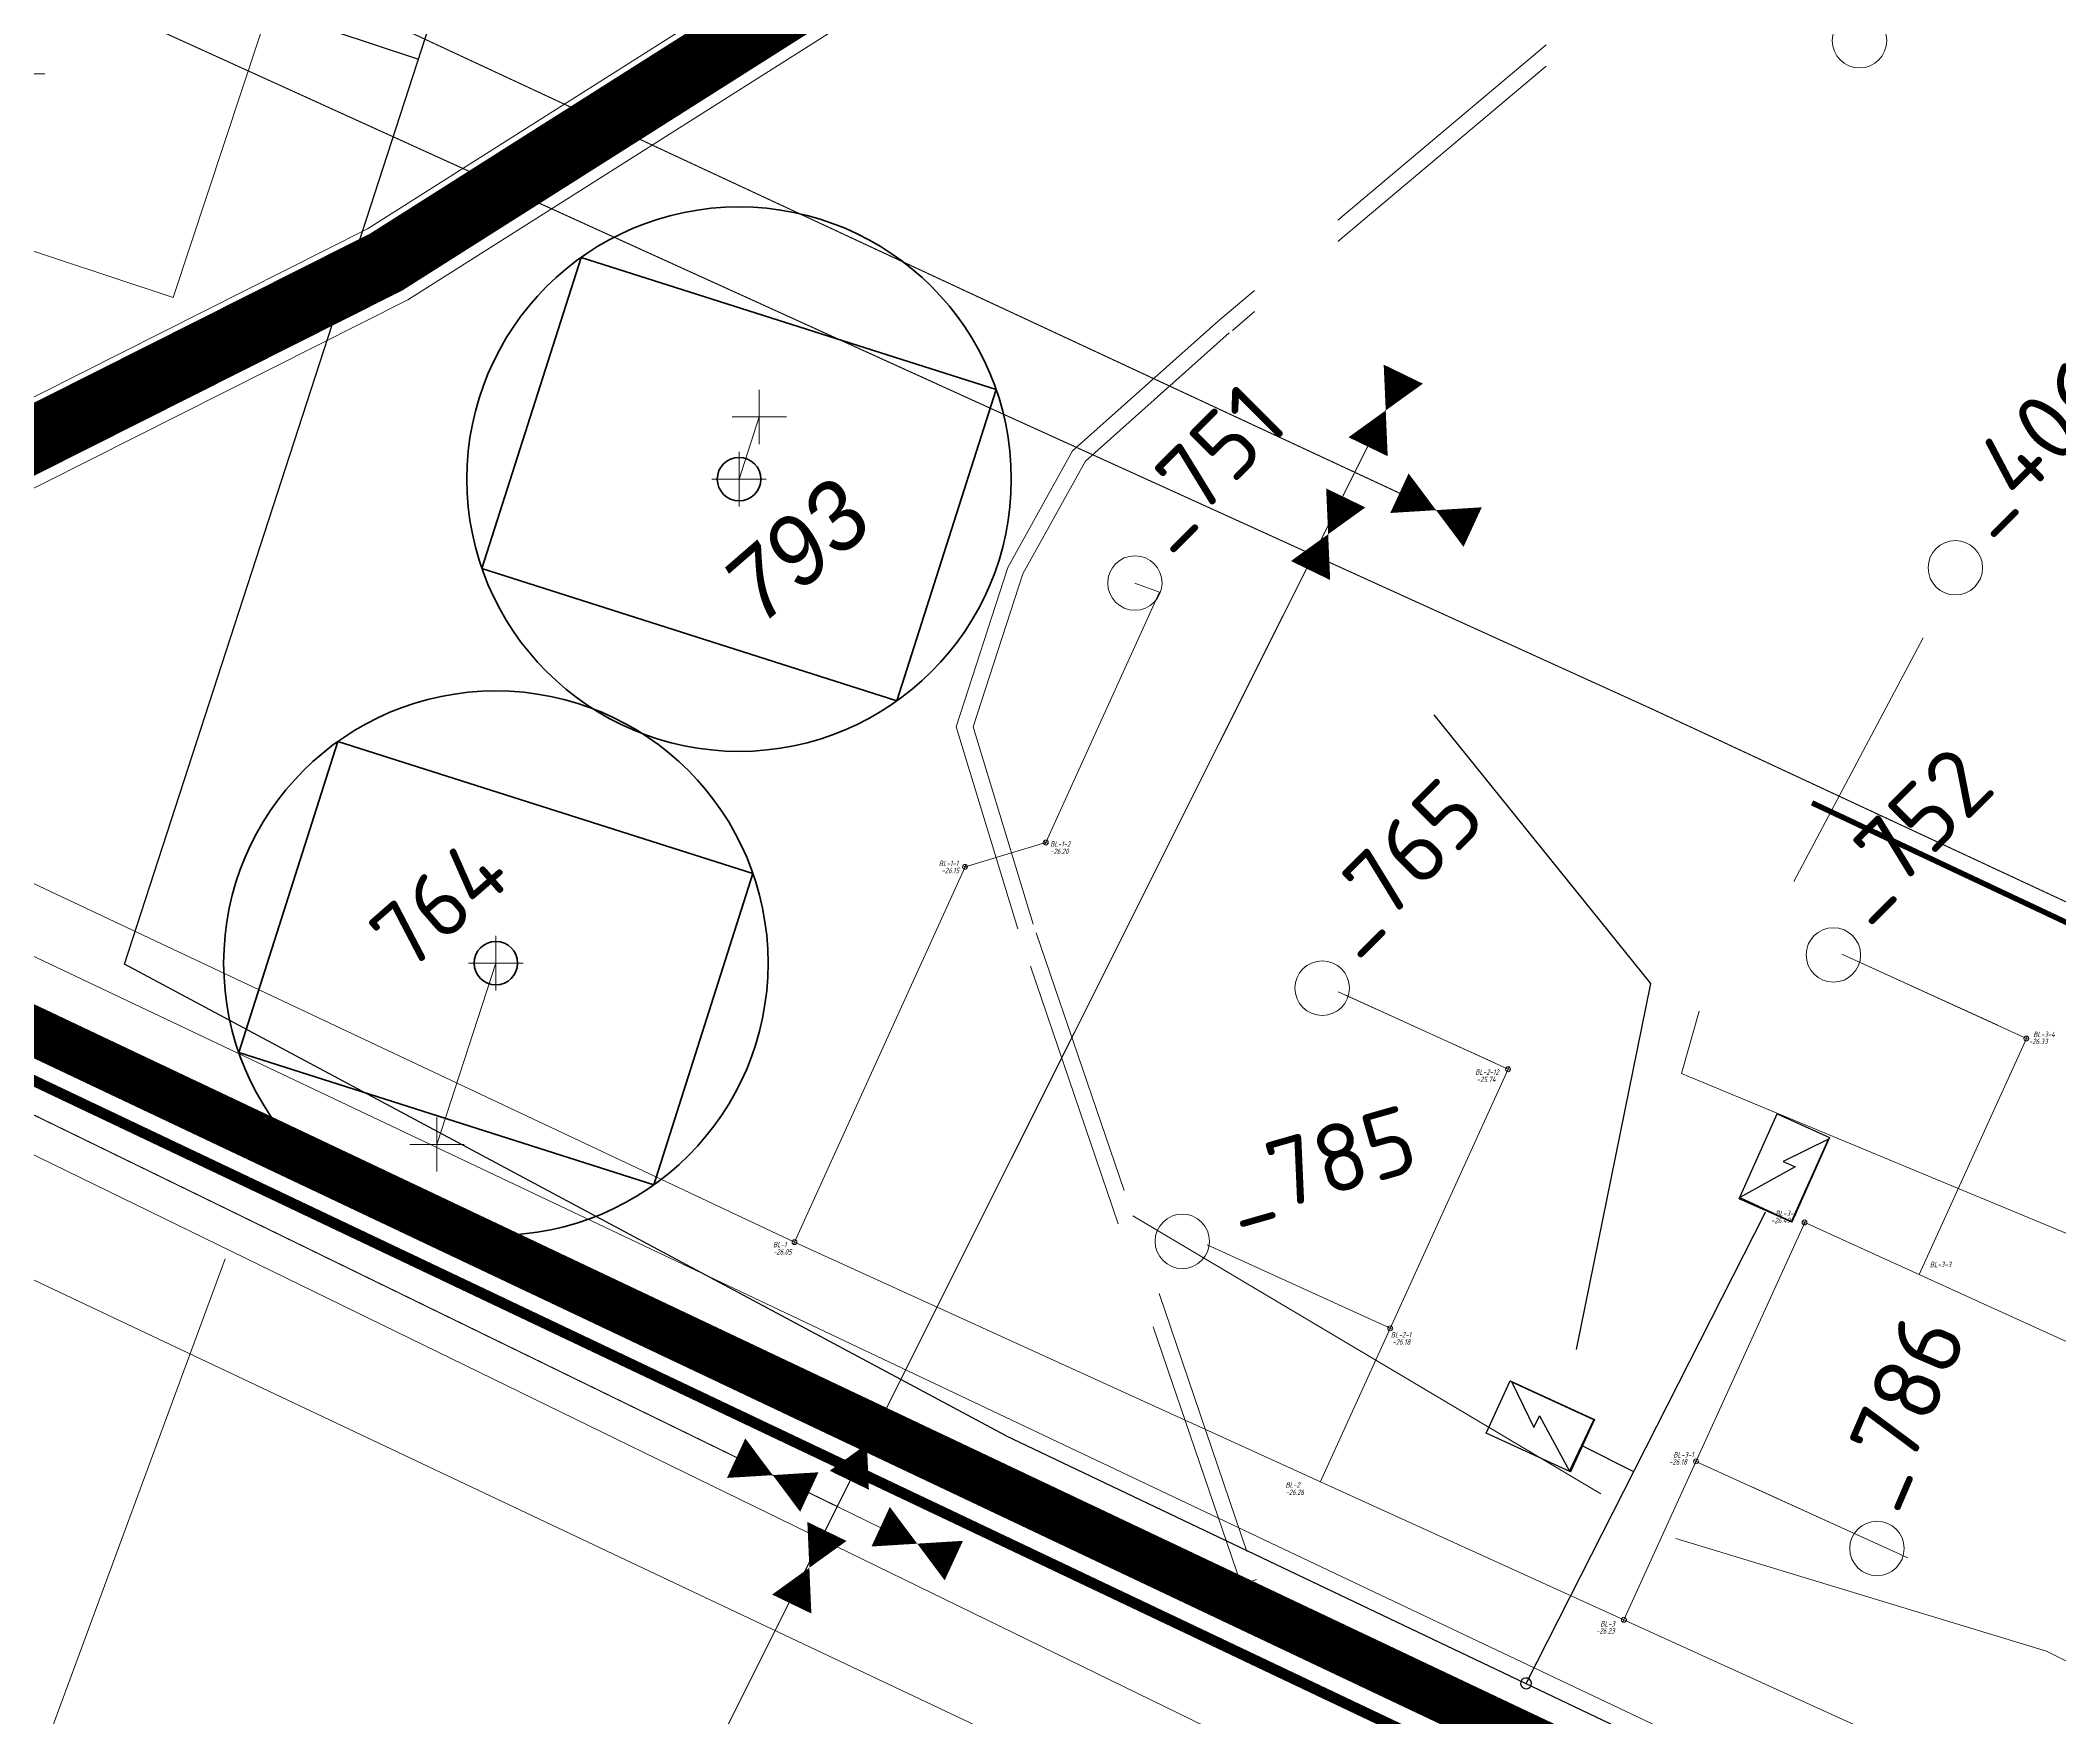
# Model space of a CAD drawing. Header units: millimetres. Extents: x 519 to 9564855, y -810 to 5021775.
# Drawn here: x 9525200.6 to 9525571.4, y 5001569.2 to 5001877.3 of the extents above; entities that cross this region are included whole.
import ezdxf

# ---------------------------------------------------------------- set-up
doc = ezdxf.new("R2010")
doc.units = ezdxf.units.MM
doc.header["$LTSCALE"] = 2
doc.header["$MEASUREMENT"] = 0
doc.header["$PDMODE"] = 2
doc.header["$PDSIZE"] = 5
for name, pattern in [('92051501$0$DASHED', [0.75, 0.5, -0.25]), ('92051501$0$GROUND1', [60, 50, -10]), ('92051501$0$GROUND2', [35, 25, -10])]:
    doc.linetypes.add(name, pattern=pattern)
for name, color, linetype in [('new 100 wells', 131, 'Continuous'), ('OilColl&Flowlines', 3, 'Continuous'), ('OLD WELLS(dr.bfr2000)', 24, 'Continuous'), ('PPLINE_WAT', 7, 'WTR_LINE'), ('ROAD_ASF', 9, 'Continuous'), ('ROAD_FIELD', 255, '92051501$0$GROUND2'), ('ROAD_GROUND', 9, 'Continuous'), ('Скважины на 2015 год', 7, 'Continuous'), ('Скважины на 2025 год _ОСМОТР', 5, 'Continuous'), ('ТХ_выкидные линии', 24, 'Continuous')]:
    doc.layers.add(name, color=color, linetype=linetype)
for name, color, linetype, lineweight in [('WELLS(drilled after 2000y)', 6, 'Continuous', 40), ('Новый водовод', 5, 'g_122_vpr', 30), ('Оптиковолоконный кабель', 220, 'CAB6', 20), ('проект..газ', 40, 'Continuous', 30), ('Скважины на 2026', 222, 'Continuous', 50), ('СНГ_трубопроводы', 244, 'Continuous', 50), ('Электро', 1, 'Continuous', 30), ('Электроснаб', 1, 'Continuous', 18), ('Электроснабжене', 1, 'Continuous', 18)]:
    doc.layers.add(name, color=color, linetype=linetype, lineweight=lineweight)
doc.styles.add('92051501$0$STANDARD', font='simplex.shx')
doc.styles.add('Elect', font='isocpeur.ttf')
doc.styles.add('Line_GUGK', font='')
doc.styles.get("Standard").update_dxf_attribs({"font": 'isocpeur.ttf', "width": 0.5})
doc.styles.get('Line_GUGK').set_extended_font_data('Bm431', italic=True)
doc.linetypes.add('CAB', pattern='A,0.7,-0.43403,["K",Standard,S=0.9,R=0,X=-0.4,Y=-0.3],-0.8', length=1.93403)
doc.linetypes.add('CAB6', pattern='A,0.9,-0.9,["6",Standard,S=0.9,R=0,X=-0.8,Y=-0.4],11', length=12.8)
doc.linetypes.add('g_122_vpr', pattern='A,2,-2,3,-0.6,["Впр",Line_GUGK,S=2,R=0,X=0,Y=-1],-6.4,3,-2,8,-2,8,-2,6', length=45)
doc.linetypes.add('GAS_LINE', pattern='A,0.5,-0.2,["G",92051501$0$STANDARD,S=0.1,R=0,X=-0.1,Y=-0.05],-0.05', length=0.75)
doc.linetypes.add('WTR_LINE', pattern='A,0.5,-0.2,["W",92051501$0$STANDARD,S=0.1,R=0,X=-0.1,Y=-0.05],-0.05', length=0.75)

# ---------------------------------------------------------------- blocks, each defined once
blk = doc.blocks.new('16')
at = {"linetype": 'Continuous', "lineweight": 18, "flags": 128}
for points in [[(-0.27, -0.27), (0.27, 0.27)], [(0.27, -0.27), (-0.27, 0.27)]]:
    blk.add_lwpolyline(points, dxfattribs=at)
at = {"linetype": 'Continuous', "lineweight": 18}
blk.add_circle((0, 0), 0.375, dxfattribs=at)

msp = doc.modelspace()

# ---------------------------------------------------------------- linework, layer by layer
at = {"color": 4, "linetype": 'GAS_LINE', "lineweight": 0, "ltscale": 20}
msp.add_line((9524801.56459, 5001866.48315, 1.19348), (9525823.56431, 5001368.2436, 0.003), dxfattribs=at)
at = {"color": 1, "linetype": '92051501$0$DASHED', "lineweight": 0, "ltscale": 50, "const_width": 2}
msp.add_lwpolyline([(9524779.99933, 5001259.41071), (9524747.65532, 5001269.2361), (9524767.20642, 5001308.89774), (9524805.41367, 5001426.38542), (9524812.25803, 5001482.41247), (9524920.02894, 5001803.11194), (9524972.3433, 5001793.93374), (9526113.23672, 5001252.48555), (9526155.63466, 5001347.14459)], dxfattribs=at)
at = {"layer": 'new 100 wells', "color": 0, "linetype": 'ByBlock', "lineweight": 0}
msp.add_lwpolyline([(9525243.81798, 5001887.02241), (9525167.83745, 5001912.16299), (9525148.98202, 5001855.17759), (9525224.96254, 5001830.03701)], close=True, dxfattribs=at)
at = {"layer": 'new 100 wells', "color": 0, "linetype": 'ByBlock', "lineweight": 0, "ltscale": 80}
msp.add_point((9525196.4, 5001871.1), dxfattribs=at)
at = {"layer": 'OilColl&Flowlines', "color": 3, "linetype": 'ByBlock', "lineweight": 0}
for points in [[(9525450.89793, 5001815.95678, 8, 0, 0), (9525447.66885, 5001809.29302, 0, 8, 0), (9525444.43727, 5001802.62411, 8, 8, 0)], [(9525450.89793, 5001815.95678, 8, 0, 0), (9525447.66885, 5001809.29302, 0, 8, 0), (9525444.43727, 5001802.62411, 8, 8, 0)], [(9525440.32581, 5001793.22556, 8, 0, 0), (9525437.09673, 5001786.5618, 0, 8, 0), (9525433.86515, 5001779.89288, 8, 8, 0)], [(9525440.32581, 5001793.22556, 8, 0, 0), (9525437.09673, 5001786.5618, 0, 8, 0), (9525433.86515, 5001779.89288, 8, 8, 0)], [(9525355.60312, 5001626.15254, 8, 0, 0), (9525352.37403, 5001619.48878, 0, 8, 0), (9525349.14246, 5001612.81986, 8, 8, 0)], [(9525355.60312, 5001626.15254, 8, 0, 0), (9525352.37403, 5001619.48878, 0, 8, 0), (9525349.14246, 5001612.81986, 8, 8, 0)], [(9525345.031, 5001603.42131, 8, 0, 0), (9525341.80192, 5001596.75755, 0, 8, 0), (9525338.57034, 5001590.08864, 8, 8, 0)], [(9525345.031, 5001603.42131, 8, 0, 0), (9525341.80192, 5001596.75755, 0, 8, 0), (9525338.57034, 5001590.08864, 8, 8, 0)]]:
    msp.add_lwpolyline(points, format="xyseb", dxfattribs=at)
at = {"layer": 'OilColl&Flowlines', "color": 3, "lineweight": 0}
for points in [[(9525463.63508, 5001787.87146, 8, 0, 0), (9525456.91445, 5001790.98044, 0, 8, 0), (9525450.18862, 5001794.09184, 8, 8, 0)], [(9525463.63508, 5001787.87146, 8, 0, 0), (9525456.91445, 5001790.98044, 0, 8, 0), (9525450.18862, 5001794.09184, 8, 8, 0)], [(9525341.80054, 5001610.65697, 8, 0, 0), (9525335.07991, 5001613.76596, 0, 8, 0), (9525328.35408, 5001616.87735, 8, 8, 0)], [(9525341.80054, 5001610.65697, 8, 0, 0), (9525335.07991, 5001613.76596, 0, 8, 0), (9525328.35408, 5001616.87735, 8, 8, 0)], [(9525368.34027, 5001598.06721, 8, 0, 0), (9525361.61964, 5001601.1762, 0, 8, 0), (9525354.89381, 5001604.28759, 8, 8, 0)], [(9525368.34027, 5001598.06721, 8, 0, 0), (9525361.61964, 5001601.1762, 0, 8, 0), (9525354.89381, 5001604.28759, 8, 8, 0)]]:
    msp.add_lwpolyline(points, format="xyseb", dxfattribs=at)
at = {"layer": 'OLD WELLS(dr.bfr2000)', "lineweight": 0}
for centre in [(9525534.7, 5001877.2), (9525552.3, 5001780.4), (9525401.6, 5001777.6), (9525529.9, 5001709.3), (9525436, 5001703.2), (9525410.3, 5001656.7), (9525537.9, 5001600.3)]:
    msp.add_circle(centre, 5, dxfattribs=at)
at = {"layer": 'PPLINE_WAT', "color": 5, "linetype": 'WTR_LINE', "lineweight": 0, "ltscale": 0.5}
msp.add_line((9525339.06334, 5001656.52895), (9523288.74377, 5002623.18398), dxfattribs=at)
at = {"layer": 'PPLINE_WAT', "color": 5, "linetype": 'WTR_LINE', "lineweight": 0, "ltscale": 5}
for p, q in [((9525435.69607, 5001612.55821), (9525339.06334, 5001656.52895)), ((9525491.41925, 5001587.20252, -26.22551), (9525435.69607, 5001612.55821)), ((9525721.89035, 5001482.31305), (9525491.41925, 5001587.20252, -26.22551))]:
    msp.add_line(p, q, dxfattribs=at)
at = {"layer": 'PPLINE_WAT', "color": 5, "lineweight": 0, "ltscale": 0.5}
msp.add_lwpolyline([(9523498.307, 5002453.507), (9529318.71854, 4999702.75469), (9529357.22076, 4999682.3134), (9529399.33276, 4999675.09879), (9529430.61579, 4999677.50366), (9529678.713, 4999710.142)], dxfattribs=at)
at = {"layer": 'ROAD_ASF', "lineweight": 0}
for points in [[(9521737.23529, 4997056.36456), (9521526.30791, 4997406.20512), (9521491.42617, 4997522.40996), (9521494.64376, 4997784.54227), (9521557.42562, 4998123.62451), (9523181.91284, 5002651.278), (9523567.30412, 5002471.17809), (9525869.16882, 5001381.54446), (9525963.92258, 5001333.47903), (9526128.60686, 5001261.79325), (9526517.55757, 5001074.97311), (9527241.30336, 5000725.10977), (9527302.0959, 5000699.32947), (9527474.32311, 5000617.56906), (9528116.89056, 5000310.63684)], [(9521742.137, 4997059.855), (9521531.837, 4997408.655), (9521497.437, 4997523.255), (9521500.637, 4997783.955), (9521563.237, 4998122.055), (9523185.337, 5002643.055), (9523564.737, 5002465.755), (9525866.52759, 5001376.15646), (9525961.36584, 5001328.04817), (9526126.10975, 5001256.33643), (9526514.94624, 5001069.57117), (9527238.82495, 5000719.64358), (9527299.637, 5000693.855), (9527471.737, 5000612.155), (9528114.237, 5000305.255)]]:
    msp.add_lwpolyline(points, dxfattribs=at)
at = {"layer": 'ROAD_FIELD', "lineweight": 0, "flags": 128}
for points in [[(9528790.32184, 5001728.35147), (9528600.737, 5001749.955), (9528183.137, 5001809.755), (9527543.137, 5001845.655), (9527394.537, 5001865.655), (9527044.837, 5001911.355), (9526819.737, 5001936.155), (9526769.037, 5001947.355), (9526224.937, 5002094.555), (9525954.037, 5002152.055), (9525610.137, 5001988.455), (9525416.937, 5001825.755)], [(9528789.98523, 5001725.37041), (9528600.35446, 5001746.97918), (9528182.83981, 5001806.76696), (9527542.85248, 5001842.66625), (9527394.14254, 5001862.68104), (9527044.47832, 5001908.37637), (9526819.24776, 5001933.19075), (9526768.32132, 5001944.44077), (9526224.23329, 5002091.63753), (9525954.40813, 5002148.90939), (9525611.77425, 5001985.91171), (9525419.51482, 5001824.00379)]]:
    msp.add_lwpolyline(points, dxfattribs=at)
at = {"layer": 'ROAD_FIELD', "linetype": '92051501$0$GROUND1', "lineweight": 0}
for points in [[(9525546.3961, 5001767.51325), (9525522.61555, 5001722.77391)], [(9525505.24844, 5001698.97349), (9525501.97288, 5001687.5163), (9525575.09771, 5001657.12859), (9525614.2488, 5001642.74928), (9525649.88905, 5001648.42979), (9525680.96116, 5001647.03711), (9525709.88536, 5001512.22936)], [(9525401.19135, 5001661.37065), (9525500.937, 5001602.155), (9525569.01265, 5001581.40586), (9525685.637, 5001523.855), (9525799.937, 5001469.055), (9525856.037, 5001408.855), (9525871.89272, 5001390.38916)]]:
    msp.add_lwpolyline(points, dxfattribs=at)
at = {"layer": 'ROAD_GROUND', "lineweight": 0, "const_width": 12}
msp.add_lwpolyline([(9525169.27571, 5001788.8478), (9525264.09159, 5001836.55706), (9525346.89793, 5001889.01448), (9525435.17807, 5001949.86972), (9525522.47051, 5002008.63195), (9525611.54538, 5002074.31346), (9525702.98593, 5002128.36221), (9525796.72482, 5002179.12912), (9525888.85919, 5002231.14852), (9526155.63508, 5002379.5432), (9526259.76357, 5002429.9915), (9526352.48125, 5002477.65199), (9526446.15073, 5002527.48903), (9526542.26395, 5002579.1424), (9526631.68474, 5002624.00299), (9526737.15089, 5002686.0419), (9526784.58716, 5002711.15522), (9526978.48825, 5002811.80681), (9527100.93245, 5002877.6792), (9527210.32475, 5002935.57514), (9527321.22302, 5002994.57422), (9527618.43998, 5003152.48327), (9528105.92301, 5003413.37419)], dxfattribs=at)
at = {"layer": 'ROAD_GROUND', "lineweight": 0}
for points in [[(9525166.237, 5001795.155), (9525260.637, 5001842.655), (9525343.037, 5001894.855), (9525431.237, 5001955.655), (9525518.437, 5002014.355), (9525607.67732, 5002080.15851), (9525699.537, 5002134.455), (9525793.337, 5002185.255), (9525885.437, 5002237.255), (9526152.4051, 5002385.7566), (9526256.637, 5002436.255), (9526349.237, 5002483.855), (9526442.837, 5002533.655), (9526539.037, 5002585.355), (9526628.337, 5002630.155), (9526733.737, 5002692.155), (9526781.337, 5002717.355), (9526975.21737, 5002817.99583), (9527097.637, 5002883.855), (9527207.037, 5002941.755), (9527317.937, 5003000.755), (9527615.137, 5003158.655), (9528102.637, 5003419.555)], [(9525172.74853, 5001781.63958), (9525268.03969, 5001829.58799), (9525351.31043, 5001882.3396), (9525439.68214, 5001943.25797), (9525527.08025, 5002002.09133), (9525615.96603, 5002067.63341), (9525706.92756, 5002121.39902), (9525800.59662, 5002172.12811), (9525892.77027, 5002224.16969), (9526159.32648, 5002372.44217), (9526263.33679, 5002422.83322), (9526356.18896, 5002470.56284), (9526449.93785, 5002520.44221), (9526545.9519, 5002572.04227), (9526635.51074, 5002616.97213), (9526741.05248, 5002679.05551), (9526788.30163, 5002704.06976), (9526982.22639, 5002804.73363), (9527104.69868, 5002870.62113), (9527214.08218, 5002928.51244), (9527324.97847, 5002987.51047), (9527622.21482, 5003145.42986), (9528109.67845, 5003406.3104)]]:
    msp.add_lwpolyline(points, dxfattribs=at)
at = {"layer": 'ROAD_GROUND', "color": 8, "lineweight": 0, "const_width": 9}
msp.add_lwpolyline([(9521739.68614, 4997058.10978), (9521529.07245, 4997407.43006), (9521494.43159, 4997522.83248), (9521497.64038, 4997784.24863), (9521560.33131, 4998122.83976), (9523183.62492, 5002647.1665), (9523566.02728, 5002468.46336), (9525867.84821, 5001378.85046), (9525962.64421, 5001330.7636), (9526127.3583, 5001259.06484), (9526516.25529, 5001072.2705), (9527240.06415, 5000722.37668), (9527300.86645, 5000696.59224), (9527473.0333, 5000614.86048), (9528115.56378, 5000307.94592)], dxfattribs=at)
at = {"layer": 'ROAD_GROUND', "linetype": '92051501$0$GROUND2', "lineweight": 0}
for points in [[(9525380.06829, 5001714.07603), (9525368.74418, 5001751.1946), (9525378.24784, 5001780.479), (9525390.1275, 5001801.84866), (9525416.937, 5001825.755)], [(9525382.93772, 5001714.95143), (9525371.88917, 5001751.16678), (9525381.01143, 5001779.27592), (9525392.50295, 5001799.94739), (9525418.93362, 5001823.51591)], [(9525383.48445, 5001713.35128), (9525423.92999, 5001594.61876), (9525421.09023, 5001593.65141), (9525379.837, 5001714.755)]]:
    msp.add_lwpolyline(points, dxfattribs=at)
at = {"layer": 'WELLS(drilled after 2000y)', "color": 6, "linetype": 'ByBlock', "lineweight": 0, "ltscale": 50, "const_width": 0.2}
msp.add_lwpolyline([(9526463.30234, 5001290.17813), (9526211.23615, 5001408.06459), (9526202.49321, 5001408.52043), (9526195.86182, 5001407.01512), (9525924.31584, 5001540.46315), (9525882.36713, 5001561.07835), (9525861.607, 5001561.28204), (9525839.72758, 5001571.76865), (9525817.95303, 5001585.97871), (9525784.70338, 5001620.2689), (9525496.63355, 5001754.43651), (9525173.81828, 5001901.15362), (9524868.70967, 5002014.35964)], dxfattribs=at)
at = {"layer": 'Новый водовод', "color": 5, "linetype": 'WTR_LINE', "lineweight": 0, "ltscale": 40, "const_width": 1}
msp.add_lwpolyline([(9525525.97, 5001737.23), (9526527.39, 5001266.46)], dxfattribs=at)
at = {"layer": 'Оптиковолоконный кабель', "linetype": 'CAB', "lineweight": 20, "ltscale": 0.1}
msp.add_lwpolyline([(9523696.146, 5005917.127), (9523689.893, 5005715.012), (9523695.902, 5005635.172), (9523695.453, 5005568.154), (9523700.063, 5005469.441), (9523700.58, 5005145.207), (9523704.692, 5005045.058), (9523701.585, 5004488.746), (9523704.366, 5004469.568), (9523706.81, 5003954.047), (9523704.579, 5003808.965), (9523692.18, 5003712.998), (9523687.161, 5003694.356), (9523300.02, 5002630.372), (9523296.974, 5002614.733), (9523304.049, 5002607.353), (9526121.954, 5001271.722), (9526508.525, 5001083.826), (9527029.955, 5000838.578), (9527414.361, 5000657.715), (9527485.466, 5000795.728), (9527414.361, 5000657.715), (9528367.831, 5000203.306)], dxfattribs=at)
at = {"layer": 'проект..газ', "color": 4, "linetype": 'GAS_LINE', "lineweight": 0, "ltscale": 20}
msp.add_line((9525084.594, 5001246.961, 0.467), (9525234.472, 5001653.507, 0.411), dxfattribs=at)
at = {"layer": 'Скважины на 2015 год', "color": 3, "linetype": 'ByBlock', "lineweight": 0, "ltscale": 5}
msp.add_line((9525347.1629, 5001607.87752), (9525357.81596, 5001602.68594), dxfattribs=at)
msp.add_line((9525347.1629, 5001607.87752), (9525357.81596, 5001602.68594), dxfattribs=at)
at = {"layer": 'Скважины на 2025 год _ОСМОТР', "color": 9, "linetype": 'ByBlock', "lineweight": 0, "true_color": 0xc7c8ca}
msp.add_line((9525273.4, 5001674.5), (9525284.22, 5001707.79), dxfattribs=at)
at = {"layer": 'Скважины на 2025 год _ОСМОТР', "color": 9, "linetype": 'ByBlock', "lineweight": 40, "ltscale": 50, "true_color": 0xc7c8ca}
msp.add_lwpolyline([(9525236.99472, 5001691.34955), (9525313.21737, 5001667.05742), (9525331.43647, 5001724.22441), (9525255.21382, 5001748.51654)], close=True, dxfattribs=at)
msp.add_circle((9525284.22, 5001707.79), 50, dxfattribs=at)
at = {"layer": 'Скважины на 2025 год _ОСМОТР', "color": 9, "linetype": 'ByBlock', "lineweight": 40, "true_color": 0xc7c8ca}
msp.add_circle((9525284.22, 5001707.79), 4, dxfattribs=at)
at = {"layer": 'Скважины на 2025 год _ОСМОТР', "color": 9, "linetype": 'ByBlock', "lineweight": 0, "true_color": 0xc7c8ca}
for p in [(9525284.22, 5001707.79), (9525273.4, 5001674.5)]:
    msp.add_point(p, dxfattribs=at)
at = {"layer": 'Скважины на 2026', "lineweight": 0}
msp.add_line((9525332.6, 5001808.1), (9525328.89, 5001796.68), dxfattribs=at)
at = {"layer": 'Скважины на 2026', "linetype": 'ByBlock', "ltscale": 50}
msp.add_lwpolyline([(9525281.66913, 5001780.24257), (9525357.89178, 5001755.95044), (9525376.11087, 5001813.11743), (9525299.88822, 5001837.40956)], close=True, dxfattribs=at)
msp.add_circle((9525328.89, 5001796.68), 50, dxfattribs=at)
at = {"layer": 'Скважины на 2026', "linetype": 'ByBlock'}
msp.add_circle((9525328.89, 5001796.68), 4, dxfattribs=at)
at = {"layer": 'Скважины на 2026', "linetype": 'ByBlock', "lineweight": 0}
for p in [(9525332.6, 5001808.1), (9525328.89, 5001796.68)]:
    msp.add_point(p, dxfattribs=at)
at = {"layer": 'СНГ_трубопроводы', "color": 3, "linetype": 'ByBlock', "lineweight": 0, "ltscale": 5, "const_width": 0.2}
for points in [[(9524919.41641, 5002041.27775), (9525456.91445, 5001790.98044)], [(9524853.03964, 5001848.6797), (9525347.1629, 5001607.87752)], [(9525447.66885, 5001809.29302), (9525046.95147, 5001008.63219), (9524982.13208, 5000985.28045), (9524803.55085, 5000460.65023)]]:
    msp.add_lwpolyline(points, dxfattribs=at)
at = {"layer": 'ТХ_выкидные линии', "lineweight": 0}
msp.add_line((9525406.14632, 5001775.93425), (9525401.6, 5001777.6), dxfattribs=at)
at = {"layer": 'ТХ_выкидные линии', "color": 5, "linetype": 'WTR_LINE', "lineweight": 0, "ltscale": 25}
for p, q in [((9525406.14632, 5001775.93425), (9525385.23062, 5001729.96866)), ((9525370.42455, 5001725.45022), (9525385.23062, 5001729.96866)), ((9525370.42455, 5001725.45022), (9525339.06753, 5001656.53815)), ((9525532.78819, 5001708.80632), (9525565.37036, 5001693.98047)), ((9525440.32079, 5001701.89424), (9525470.1669, 5001688.31338)), ((9525565.37036, 5001693.98047), (9525545.63596, 5001650.61097)), ((9525435.70025, 5001612.56741), (9525470.1669, 5001688.31338)), ((9525491.42466, 5001587.21116), (9525524.62401, 5001660.17202)), ((9525582.04973, 5001634.04163), (9525524.62401, 5001660.17202)), ((9525414.8418, 5001656.04401), (9525448.51193, 5001640.72311)), ((9525542.22077, 5001599.19415), (9525504.65528, 5001616.28755))]:
    msp.add_line(p, q, dxfattribs=at)
at = {"layer": 'ТХ_выкидные линии', "color": 111, "lineweight": 0, "ltscale": 25}
for p, q in [((9525531.42289, 5001709.42757), (9525560.0942, 5001696.38128)), ((9525438.95549, 5001702.51549), (9525467.6268, 5001689.4692)), ((9525543.58607, 5001598.5729), (9525514.91476, 5001611.61919))]:
    msp.add_line(p, q, dxfattribs=at)
at = {"layer": 'Электро', "ltscale": 0.5}
for p, q in [((9525216.00605, 5001707.62008), (9525306.55192, 5001986.2916)), ((9525238.54614, 5001884.20287, 0), (9525269.99971, 5001873.79545, 0)), ((9525377.84732, 5001621.04349, 0), (9525216.00605, 5001707.62008, 0)), ((9525377.84732, 5001621.04349, 0), (9526009.82133, 5001320.03046, 0))]:
    msp.add_line(p, q, dxfattribs=at)
at = {"layer": 'Электро'}
msp.add_line((9524972.3433, 5001793.93374), (9526113.23672, 5001252.48555), dxfattribs=at)
at = {"layer": 'Электро', "ltscale": 0.0025}
for p, q in [((9525496.35229, 5001704.0775, 0), (9525456.57394, 5001753.42166, 0)), ((9525482.68426, 5001636.81871, 0), (9525496.35229, 5001704.0775, 0)), ((9525512.59635, 5001664.52729, 0), (9525519.55672, 5001680.09049, 0)), ((9525519.55672, 5001680.09049, 0), (9525529.20802, 5001675.77411, 0)), ((9525528.97377, 5001675.49001, 0), (9525520.68442, 5001671.33632, 0)), ((9525522.19828, 5001660.34019, 0), (9525528.97377, 5001675.49001, 0)), ((9525529.20802, 5001675.77411, 0), (9525522.24765, 5001660.21091, 0)), ((9525522.85273, 5001670.36659, 0), (9525512.72249, 5001664.7288, 0)), ((9525520.68442, 5001671.33632, 0), (9525522.85273, 5001670.36659, 0)), ((9525512.72249, 5001664.7288, 0), (9525522.19828, 5001660.34019, 0)), ((9525473.45016, 5001575.50728, 0), (9525517.41859, 5001662.08476, 0)), ((9525522.24765, 5001660.21091, 0), (9525512.59635, 5001664.52729, 0)), ((9525466.13641, 5001621.47898, 0), (9525470.5511, 5001631.08571, 0)), ((9525470.5511, 5001631.08571, 0), (9525486.04242, 5001623.9668, 0)), ((9525485.91265, 5001623.91875, 0), (9525470.8328, 5001630.84857, 0)), ((9525470.8328, 5001630.84857, 0), (9525474.90163, 5001622.51724, 0)), ((9525474.90163, 5001622.51724, 0), (9525475.89345, 5001624.67553, 0)), ((9525475.89345, 5001624.67553, 0), (9525481.42752, 5001614.48826, 0)), ((9525481.42752, 5001614.48826, 0), (9525485.91265, 5001623.91875, 0)), ((9525486.04242, 5001623.9668, 0), (9525481.62773, 5001614.36007, 0)), ((9525481.62773, 5001614.36007, 0), (9525466.13641, 5001621.47898, 0)), ((9525483.83507, 5001619.16344, 0), (9525493.20448, 5001614.40518, 0))]:
    msp.add_line(p, q, dxfattribs=at)
at = {"layer": 'Электро', "ltscale": 25}
for start, end in [(162, 342), (342, 162)]:
    msp.add_arc((9525473.44961, 5001575.50747, 0), 1, start, end, dxfattribs=at)
at = {"layer": 'Электроснаб', "color": 1, "linetype": 'ByBlock', "lineweight": 0, "ltscale": 0.5}
for p, q in [((9525238.54614, 5001884.20287, 0), (9525269.99971, 5001873.79545, 0)), ((9525377.84732, 5001621.04349, 0), (9526009.82133, 5001320.03046, 0))]:
    msp.add_line(p, q, dxfattribs=at)
at = {"layer": 'Электроснаб', "color": 1, "lineweight": 0}
msp.add_line((9524972.3433, 5001793.93374), (9526113.23672, 5001252.48555), dxfattribs=at)
at = {"layer": 'Электроснаб', "color": 1, "linetype": 'ByBlock', "lineweight": 0, "ltscale": 0.0025}
for p, q in [((9525496.35229, 5001704.0775, 0), (9525456.57394, 5001753.42166, 0)), ((9525482.68426, 5001636.81871, 0), (9525496.35229, 5001704.0775, 0)), ((9525512.59635, 5001664.52729, 0), (9525519.55672, 5001680.09049, 0)), ((9525519.55672, 5001680.09049, 0), (9525529.20802, 5001675.77411, 0)), ((9525528.97377, 5001675.49001, 0), (9525520.68442, 5001671.33632, 0)), ((9525522.19828, 5001660.34019, 0), (9525528.97377, 5001675.49001, 0)), ((9525529.20802, 5001675.77411, 0), (9525522.24765, 5001660.21091, 0)), ((9525522.85273, 5001670.36659, 0), (9525512.72249, 5001664.7288, 0)), ((9525520.68442, 5001671.33632, 0), (9525522.85273, 5001670.36659, 0)), ((9525512.72249, 5001664.7288, 0), (9525522.19828, 5001660.34019, 0)), ((9525473.45016, 5001575.50728, 0), (9525517.41859, 5001662.08476, 0)), ((9525522.24765, 5001660.21091, 0), (9525512.59635, 5001664.52729, 0)), ((9525466.13641, 5001621.47898, 0), (9525470.5511, 5001631.08571, 0)), ((9525470.5511, 5001631.08571, 0), (9525486.04242, 5001623.9668, 0)), ((9525485.91265, 5001623.91875, 0), (9525470.8328, 5001630.84857, 0)), ((9525470.8328, 5001630.84857, 0), (9525474.90163, 5001622.51724, 0)), ((9525474.90163, 5001622.51724, 0), (9525475.89345, 5001624.67553, 0)), ((9525475.89345, 5001624.67553, 0), (9525481.42752, 5001614.48826, 0)), ((9525481.42752, 5001614.48826, 0), (9525485.91265, 5001623.91875, 0)), ((9525486.04242, 5001623.9668, 0), (9525481.62773, 5001614.36007, 0)), ((9525481.62773, 5001614.36007, 0), (9525466.13641, 5001621.47898, 0)), ((9525483.83507, 5001619.16344, 0), (9525493.20448, 5001614.40518, 0))]:
    msp.add_line(p, q, dxfattribs=at)
at = {"layer": 'Электроснаб', "color": 1, "linetype": 'ByBlock', "lineweight": 0, "ltscale": 25}
for start, end in [(162, 342), (342, 162)]:
    msp.add_arc((9525473.44961, 5001575.50747, 0), 1, start, end, dxfattribs=at)
at = {"layer": 'Электроснабжене', "color": 1, "linetype": 'ByBlock', "lineweight": 0, "ltscale": 0.5}
for p, q in [((9525238.54614, 5001884.20287, 0), (9525269.99971, 5001873.79545, 0)), ((9525377.84732, 5001621.04349, 0), (9526009.82133, 5001320.03046, 0))]:
    msp.add_line(p, q, dxfattribs=at)
at = {"layer": 'Электроснабжене', "color": 1, "lineweight": 0}
msp.add_line((9524972.3433, 5001793.93374), (9526113.23672, 5001252.48555), dxfattribs=at)
at = {"layer": 'Электроснабжене', "color": 1, "linetype": 'ByBlock', "lineweight": 0, "ltscale": 0.0025}
for p, q in [((9525496.35229, 5001704.0775, 0), (9525456.57394, 5001753.42166, 0)), ((9525482.68426, 5001636.81871, 0), (9525496.35229, 5001704.0775, 0)), ((9525512.59635, 5001664.52729, 0), (9525519.55672, 5001680.09049, 0)), ((9525519.55672, 5001680.09049, 0), (9525529.20802, 5001675.77411, 0)), ((9525528.97377, 5001675.49001, 0), (9525520.68442, 5001671.33632, 0)), ((9525522.19828, 5001660.34019, 0), (9525528.97377, 5001675.49001, 0)), ((9525529.20802, 5001675.77411, 0), (9525522.24765, 5001660.21091, 0)), ((9525522.85273, 5001670.36659, 0), (9525512.72249, 5001664.7288, 0)), ((9525520.68442, 5001671.33632, 0), (9525522.85273, 5001670.36659, 0)), ((9525512.72249, 5001664.7288, 0), (9525522.19828, 5001660.34019, 0)), ((9525473.45016, 5001575.50728, 0), (9525517.41859, 5001662.08476, 0)), ((9525522.24765, 5001660.21091, 0), (9525512.59635, 5001664.52729, 0)), ((9525466.13641, 5001621.47898, 0), (9525470.5511, 5001631.08571, 0)), ((9525470.5511, 5001631.08571, 0), (9525486.04242, 5001623.9668, 0)), ((9525485.91265, 5001623.91875, 0), (9525470.8328, 5001630.84857, 0)), ((9525470.8328, 5001630.84857, 0), (9525474.90163, 5001622.51724, 0)), ((9525474.90163, 5001622.51724, 0), (9525475.89345, 5001624.67553, 0)), ((9525475.89345, 5001624.67553, 0), (9525481.42752, 5001614.48826, 0)), ((9525481.42752, 5001614.48826, 0), (9525485.91265, 5001623.91875, 0)), ((9525486.04242, 5001623.9668, 0), (9525481.62773, 5001614.36007, 0)), ((9525481.62773, 5001614.36007, 0), (9525466.13641, 5001621.47898, 0)), ((9525483.83507, 5001619.16344, 0), (9525493.20448, 5001614.40518, 0))]:
    msp.add_line(p, q, dxfattribs=at)
at = {"layer": 'Электроснабжене', "color": 1, "linetype": 'ByBlock', "lineweight": 0, "ltscale": 25}
for start, end in [(162, 342), (342, 162)]:
    msp.add_arc((9525473.44961, 5001575.50747, 0), 1, start, end, dxfattribs=at)

# ---------------------------------------------------------------- block references
at = {"layer": 'ТХ_выкидные линии', "color": 1, "lineweight": 0, "xscale": 1.199999999916105, "yscale": 1.199999999916105, "zscale": 1.199999999916105, "rotation": 23.06662662124732}
for p in [(9525385.22881, 5001729.93532, -26.20474), (9525370.39435, 5001725.48571), (9525565.34216, 5001693.95886, -26.3291), (9525470.14194, 5001688.30742), (9525524.59882, 5001660.1746), (9525339.06847, 5001656.53859), (9525448.49942, 5001640.7169), (9525504.65977, 5001616.3028), (9525491.41925, 5001587.20252, -26.22551)]:
    msp.add_blockref('16', p, dxfattribs=at)

# ---------------------------------------------------------------- texts
at = {"layer": 'OLD WELLS(dr.bfr2000)', "lineweight": 0, "style": 'Elect'}
for s, rotation, p in [(' _4068', 44.9999999, (9525552.3, 5001780.4)), (' _751', 44.9999999, (9525401.6, 5001777.6)), (' _752', 44.9999999, (9525529.9, 5001709.3)), (' _765', 44.9999999, (9525436, 5001703.2)), (' _785', 15.973901, (9525412.25832, 5001657.93009)), (' _786', 66.778278, (9525537.42578, 5001599.48134))]:
    msp.add_text(s, height=12.5, rotation=rotation, dxfattribs=at).set_placement(p)
at = {"layer": 'Скважины на 2025 год _ОСМОТР', "color": 9, "linetype": 'ByBlock', "lineweight": 40, "true_color": 0xc7c8ca, "style": 'Elect'}
msp.add_text('764', height=12, rotation=41, dxfattribs=at).set_placement((9525267.9122, 5001705.6834))
at = {"layer": 'Скважины на 2026', "linetype": 'ByBlock', "style": 'Line_GUGK'}
msp.add_text('793', height=12.5, rotation=41, dxfattribs=at).set_placement((9525333.04466, 5001769.73423))
at = {"layer": 'ТХ_выкидные линии', "lineweight": 0, "oblique": 15, "width": 0.75}
for s, p in [('BL-1-2', (9525386.03064, 5001729.16155)), ('-26.20', (9525386.03064, 5001727.82711)), ('BL-1-1', (9525365.58535, 5001725.6055)), ('-26.15', (9525366.05786, 5001724.30279)), ('BL-3-4', (9525566.59568, 5001694.20976)), ('-26.33', (9525565.81161, 5001692.91106)), ('BL-2-12', (9525464.10314, 5001687.27426)), ('-25.74', (9525464.39159, 5001685.94146)), ('-26.49', (9525518.45899, 5001660.03487)), ('BL-3-2', (9525519.24307, 5001661.33357)), ('BL-1', (9525335.12433, 5001655.59985)), ('-26.05', (9525335.12433, 5001654.26542)), ('BL-3-3', (9525547.61005, 5001651.95424)), ('BL-2-1', (9525448.60989, 5001639.04244)), ('-26.18', (9525448.89834, 5001637.70964)), ('-26.18', (9525499.71224, 5001615.70062)), ('BL-3-1', (9525500.49632, 5001616.99933)), ('BL-2', (9525429.24158, 5001611.45278)), ('-26.26', (9525429.24158, 5001610.11835)), ('BL-3', (9525487.08773, 5001585.95975)), ('-26.23', (9525486.30366, 5001584.66105))]:
    msp.add_text(s, height=1, dxfattribs=at).set_placement(p)

doc.saveas('drawing.dxf')
